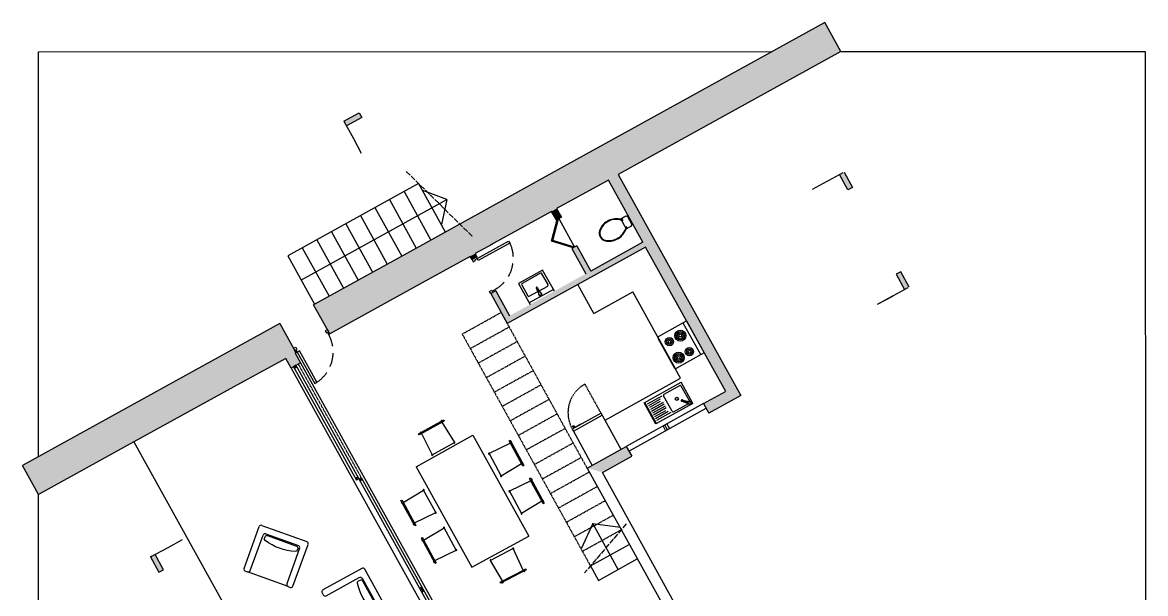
# Model space of a CAD drawing. Header units: millimetres. Extents: x 3565 to 7094, y -499 to 4123.
# Drawn here: x 5064 to 7094, y 522 to 1553 of the extents above; entities that cross this region are included whole.
import ezdxf

# ---------------------------------------------------------------- set-up
doc = ezdxf.new("R2010")
doc.units = ezdxf.units.MM
for name, pattern in [('ACAD_ISO02W100', [15, 12, -3]), ('ACAD_ISO04W100', [30, 24, -3, 0, -3]), ('HIDDEN', [0.375, 0.25, -0.125])]:
    doc.linetypes.add(name, pattern=pattern)
for name, color, linetype in [('A-DOOR-FULL', 3, 'Continuous'), ('A-FLOOR-LEVL', 3, 'Continuous'), ('A-FLOOR-STRS', 3, 'Continuous'), ('A-FURN', 9, 'Continuous'), ('A-GLAZ-FULL', 4, 'Continuous'), ('A-WALL-FULL-EXTR', 1, 'Continuous'), ('A-WALL-FULL-INTR', 2, 'Continuous'), ('campiture muri sezionati', 253, 'Continuous'), ('QUOTE', 5, 'Continuous'), ('TRATTEGGI SOTTILI', 253, 'Continuous')]:
    doc.layers.add(name, color=color, linetype=linetype)
doc.layers.add('A-SECT-MCUT', color=1, linetype='Continuous', lineweight=25)

# ---------------------------------------------------------------- blocks, each defined once
blk = doc.blocks.new('DOOR-65')
for points in [[(-0.07, 0.74), (-0.07, 0.09), (-0.025, 0.09), (-0.025, 0.74), (-0.07, 0.74)], [(-0.675, 0.09), (-0.7, 0.09), (-0.7, 0), (-0.655, 0), (-0.655, 0.045), (-0.675, 0.045), (-0.675, 0.09)], [(-0.025, 0.09), (0, 0.09), (0, 0), (-0.045, 0), (-0.045, 0.045), (-0.025, 0.045), (-0.025, 0.09)]]:
    blk.add_lwpolyline(points)
at = {"linetype": 'HIDDEN'}
blk.add_arc((-0.022, 0.089), 0.653, 94.2076, 179.8995, dxfattribs=at)

msp = doc.modelspace()

# ---------------------------------------------------------------- hatches: boundary and pattern name
at = {"layer": 'campiture muri sezionati'}
h = msp.add_hatch(color=256, dxfattribs=at)
h.dxf.hatch_style = 1
h.paths.add_polyline_path([(5590.3, 1043.5), (5619.5, 990.9), (5786.6, 1083), (5913.4, 1153.1), (6294, 1363.4), (6542.9, 1500.9), (6513.9, 1553.5), (6047.8, 1296.1), (5758.4, 1136.3)])
h.paths.add_polyline_path([(5554.8, 954.9), (5558.3, 956.9), (5554, 964.7), (5554, 964.7), (5529, 1009.7), (5359, 915.8), (5064.1, 753), (5093.2, 700.5), (5265.3, 795.5), (5458.1, 902)])
h = msp.add_hatch(color=256, dxfattribs=at)
h.dxf.hatch_style = 1
h.paths.add_polyline_path([(6140.4, 1278.5), (6122.9, 1268.8), (6185.3, 1156.3), (5944.5, 1023.5), (5919.4, 1068.7), (5918.2, 1068), (5910.3, 1063.6), (5940.2, 1009.7), (6190.1, 1147.6), (6334.7, 886.9), (6294.9, 864.9), (6304.6, 847.4), (6362, 879.2)])
h = msp.add_hatch(color=256, dxfattribs=at)
h.dxf.hatch_style = 1
h.paths.add_polyline_path([(6037.9, 1201.6), (6029.3, 1217.2), (6020.4, 1212.2), (6029, 1196.7)])
h = msp.add_hatch(color=256, dxfattribs=at)
h.dxf.hatch_style = 1
h.paths.add_polyline_path([(6066, 1150), (6056.9, 1144.9), (6082.1, 1099.4), (6091.2, 1104.4)])
h = msp.add_hatch(color=256, dxfattribs=at)
h.dxf.hatch_style = 1
h.paths.add_polyline_path([(5873.2, 1130.9), (5876.5, 1124.9), (5884.3, 1129.3), (5885.4, 1129.8), (5882.1, 1135.8)])
h = msp.add_hatch(color=256, dxfattribs=at)
h.dxf.hatch_style = 1
h.paths.add_polyline_path([(5536.9, 951.7), (5549.5, 929.1), (5566.8, 938.7), (5554.2, 961.3), (5552, 960.1)])
h.paths.add_polyline_path([(6005.7, 106.6), (6023, 116.2), (6014.8, 131), (5997.5, 121.4)])
h = msp.add_hatch(color=256, dxfattribs=at)
h.dxf.hatch_style = 1
h.paths.add_polyline_path([(6337.4, 290.6), (6354.9, 300.3), (6112.1, 740.6), (6165, 769.9), (6155.3, 787.4), (6155.3, 787.4), (6084.7, 748.3)])
edge = h.paths.add_edge_path()
edge.add_line((6354.9, 300.3), (6112.1, 740.6))
edge.add_line((6084.7, 748.3), (6229.5, 486.2))
edge.add_line((6334.9, 295), (6229.5, 486.2))
edge.add_line((6337.4, 290.6), (6354.9, 300.3))
edge.add_line((6337.4, 290.6), (6334.9, 295))
at = {"layer": 'QUOTE'}
h = msp.add_hatch(color=256, dxfattribs=at)
h.dxf.hatch_style = 1
h.paths.add_polyline_path([(5649.5, 1366.8), (5646.3, 1372.6), (5644.9, 1375.3), (5672.6, 1390.3), (5677.2, 1381.9)])
h = msp.add_hatch(color=256, dxfattribs=at)
h.dxf.hatch_style = 1
h.paths.add_polyline_path([(6540.6, 1278.6), (6546.4, 1281.8), (6549.1, 1283.2), (6564.2, 1255.5), (6555.7, 1250.9)])
h = msp.add_hatch(color=256, dxfattribs=at)
h.dxf.hatch_style = 1
h.paths.add_polyline_path([(6658, 1070.7), (6663.8, 1073.9), (6666.5, 1075.3), (6651.4, 1103), (6642.9, 1098.4)])
h = msp.add_hatch(color=256, dxfattribs=at)
h.dxf.hatch_style = 1
h.paths.add_polyline_path([(5304, 592.4), (5298.2, 589.2), (5295.6, 587.7), (5310.6, 560), (5319.1, 564.7)])

# ---------------------------------------------------------------- linework, layer by layer
at = {"layer": 'A-DOOR-FULL'}
for p, q in [((6020, 1158.1), (6030.3, 1197.4)), ((6022.5, 1159.4), (6032.8, 1198.8)), ((6059, 1146.1), (6020, 1158.1)), ((6061.4, 1147.4), (6022.5, 1159.4))]:
    msp.add_line(p, q, dxfattribs=at)
at = {"layer": 'A-DOOR-FULL', "ltscale": 0.1}
msp.add_line((6033.2, 1199), (6061.4, 1147.4), dxfattribs=at)
at = {"layer": 'A-FLOOR-LEVL', "ltscale": 0.1}
msp.add_lwpolyline([(5265.3, 795.5), (5789.1, -148.7)], dxfattribs=at)
at = {"layer": 'A-FLOOR-STRS', "linetype": 'ACAD_ISO04W100', "ltscale": 0.4}
for p, q in [((5757.6, 1284.2), (5877.9, 1166.4)), ((6155.3, 647.5), (6079.9, 559.2))]:
    msp.add_line(p, q, dxfattribs=at)
at = {"layer": 'A-FLOOR-STRS'}
for p, q in [((5779.8, 1262.4), (5543.5, 1131.9)), ((5779.9, 1262.4), (5828.2, 1174.9)), ((5753.6, 1247.9), (5801.9, 1160.4)), ((5701.1, 1218.9), (5749.4, 1131.4)), ((5727.3, 1233.4), (5775.7, 1145.9)), ((5674.8, 1204.4), (5723.1, 1116.9)), ((5648.5, 1189.9), (5696.9, 1102.4)), ((5596, 1160.9), (5644.3, 1073.4)), ((5622.3, 1175.4), (5670.6, 1087.9)), ((5569.8, 1146.4), (5618.1, 1058.9)), ((5543.5, 1131.9), (5592, 1044.5)), ((6090.5, 571.6), (6105, 545.4)), ((6105, 545.4), (6175.1, 584.3))]:
    msp.add_line(p, q, dxfattribs=at)
at = {"layer": 'A-FLOOR-STRS', "ltscale": 0.1}
msp.add_line((6090.5, 571.7), (6160.6, 610.4), dxfattribs=at)
at = {"layer": 'A-FURN'}
for p, q in [((6154.6, 1203.2), (6145.6, 1198.2)), ((6145.6, 1198.2), (6155.3, 1180.6)), ((6146.1, 1197.3), (6147.4, 1198.1)), ((6146.1, 1197.3), (6147.5, 1194.7)), ((6147.4, 1198.1), (6148.8, 1195.4)), ((6147.5, 1194.7), (6148.8, 1195.4)), ((6153.3, 1184.1), (6154.7, 1184.8)), ((6154.7, 1184.8), (6156.1, 1182.2)), ((6154.8, 1181.5), (6156.1, 1182.2)), ((6155.3, 1180.6), (6164.3, 1185.6)), ((6004, 1106.2), (5960.2, 1082)), ((6000.2, 1100.4), (5967, 1082.1)), ((6013.8, 1080), (6002.9, 1099.6)), ((6025.4, 1067.8), (6004.1, 1106.2)), ((5960.2, 1082.1), (5981.6, 1043.6)), ((5966.2, 1079.4), (5977.3, 1059.4)), ((5997.8, 1068.7), (6013.2, 1077.2)), ((6096.6, 1027.6), (6067.7, 1079.9)), ((6023.5, 1071.1), (5979.7, 1046.9)), ((5979.9, 1058.8), (5995.4, 1067.3)), ((6096.6, 1027.6), (6167.3, 1066.5)), ((6253.5, 910.5), (6167.3, 1066.5)), ((6212.1, 985.5), (6264, 1014.3)), ((6257.7, 1010.8), (6289.8, 952.8)), ((6213.2, 983.5), (6212.3, 983)), ((6212.3, 983), (6242.4, 928.7)), ((6243.2, 929.2), (6242.4, 928.7)), ((6117.1, 834.9), (6253.5, 910.5)), ((6223.4, 881.8), (6251.8, 897.5)), ((6275.4, 865), (6254.2, 903.4)), ((6268.6, 871.2), (6254.6, 896.6)), ((6219.3, 878.5), (6193.2, 864.1)), ((6216.7, 872.7), (6195.1, 860.8)), ((6238.1, 851), (6222.7, 879)), ((6208.6, 827.9), (6187.5, 866.4)), ((6209.9, 828.6), (6188.7, 867)), ((6216.7, 868.4), (6196.9, 857.5)), ((6221.9, 866.9), (6198.8, 854.1)), ((6223.8, 863.6), (6200.6, 850.8)), ((6225.6, 860.3), (6202.5, 847.5)), ((6227.5, 856.9), (6204.3, 844.1)), ((6274.2, 864.4), (6208.6, 828)), ((6275.4, 865.1), (6209.8, 828.7)), ((6240.8, 850.2), (6265.7, 864)), ((6258.1, 868.5), (6256.7, 868.9)), ((6258.8, 870.6), (6257.3, 871)), ((6266.9, 865.3), (6266.9, 865.1)), ((6268.4, 868.7), (6268.3, 868.4)), ((6268.4, 868.7), (6268.7, 869.7)), ((6268.6, 871.2), (6268.7, 869.7)), ((5780, 810), (5825.4, 835.3)), ((5823.8, 832.1), (5783.6, 809.7)), ((5820.2, 832.4), (5821.1, 830.6)), ((5826.4, 833.6), (5823.8, 832.1)), ((6109.7, 847.6), (6057.7, 818.7)), ((6059.7, 815.2), (6111.6, 844.1)), ((6145.9, 782.2), (6109.7, 847.6)), ((6225.9, 851.8), (6206.2, 840.8)), ((6231.2, 850.3), (6208, 837.5)), ((6235.9, 848.5), (6209.9, 834.1)), ((5785.2, 813), (5786.2, 811.2)), ((5822, 831.1), (5844.7, 794.5)), ((6057.7, 818.7), (6059.9, 815.3)), ((6059.7, 815.2), (6093.8, 753.3)), ((6059.9, 822.2), (6060.8, 820.5)), ((6061.1, 822.8), (6061.6, 821.8)), ((5780.9, 808.3), (5780, 810)), ((5783.6, 809.7), (5780.9, 808.3)), ((5785.3, 810.7), (5804.5, 772.2)), ((5804.5, 772.2), (5844.7, 794.5)), ((5945.9, 793.1), (5907.2, 774.4)), ((5943.5, 797.5), (5945.3, 798.5)), ((5966.9, 754.5), (5943.5, 797.5)), ((5945.3, 798.5), (5970.1, 752.8)), ((5948.2, 793.2), (5946.4, 792.3)), ((5907.2, 774.4), (5929.2, 734)), ((5966, 756.2), (5929.2, 734)), ((5967.3, 758.1), (5965.5, 757.1)), ((5980.4, 729.7), (5982.1, 730.7)), ((5982.1, 730.7), (6007, 685)), ((5982.8, 725.3), (5944, 706.6)), ((5981.8, 727.1), (5980.4, 729.7)), ((6003.8, 686.7), (5981.8, 727.1)), ((5985, 725.4), (5983.2, 724.5)), ((5748.1, 689.5), (5749.9, 690.5)), ((5749.9, 690.5), (5751.3, 687.8)), ((5752.3, 686.1), (5789.1, 708.4)), ((5811, 667.9), (5789.1, 708.4)), ((5944, 706.6), (5966, 666.1)), ((6004.1, 690.3), (6002.3, 689.3)), ((5772.9, 643.8), (5748.1, 689.5)), ((5751, 684.2), (5752.7, 685.2)), ((5751.3, 687.8), (5773.3, 647.4)), ((6002.8, 688.4), (5966, 666.1)), ((6005.2, 684), (6003.8, 686.7)), ((6007, 685), (6005.2, 684)), ((5770.1, 649.1), (5771.8, 650.1)), ((5772.3, 649.2), (5811, 667.9)), ((5464.7, 567.1), (5492, 642.6)), ((5496.9, 644.9), (5578.1, 615.5)), ((5504.1, 629.5), (5562.7, 608.3)), ((5774.7, 644.8), (5772.9, 643.8)), ((5773.3, 647.4), (5774.7, 644.8)), ((5789.1, 618.3), (5825.9, 640.6)), ((5847.9, 600.1), (5825.9, 640.6)), ((5784.9, 621.7), (5786.7, 622.7)), ((5809.8, 576), (5784.9, 621.7)), ((5786.7, 622.7), (5788.1, 620)), ((5787.8, 616.4), (5789.6, 617.4)), ((5788.1, 620), (5810.1, 579.6)), ((5809.1, 581.4), (5847.9, 600.1)), ((5950.9, 602.9), (5910.1, 581.6)), ((5969, 563.9), (5950.9, 602.9)), ((5806.9, 581.3), (5808.7, 582.2)), ((5811.5, 577), (5809.8, 576)), ((5810.1, 579.6), (5811.5, 577)), ((5931.8, 544.4), (5910.1, 581.6)), ((5544.1, 534.2), (5471, 560.7)), ((5974.4, 564.4), (5928.3, 540.3)), ((5930, 543.5), (5970.8, 564.8)), ((5969.1, 561.6), (5968.1, 563.4)), ((5970.8, 564.8), (5973.5, 566.2)), ((5973.5, 566.2), (5974.4, 564.4)), ((5927.4, 542.1), (5930, 543.5)), ((5928.3, 540.3), (5927.4, 542.1)), ((5933.6, 543.1), (5932.7, 544.9))]:
    msp.add_line(p, q, dxfattribs=at)
at = {"layer": 'A-FURN', "ltscale": 0.1}
for p, q in [((6165.3, 1188.8), (6157.9, 1202.3)), ((5825.4, 835.3), (5826.4, 833.6)), ((5968.4, 751.8), (5966.9, 754.5)), ((5970.1, 752.8), (5968.4, 751.8))]:
    msp.add_line(p, q, dxfattribs=at)
at = {"layer": 'A-FURN', "ltscale": 4}
for p, q in [((5992.2, 1074), (5992.2, 1073.9)), ((5992.2, 1073.9), (5992.2, 1073.9)), ((5992.2, 1073.9), (5992.2, 1073.9)), ((5992.2, 1073.9), (5992.2, 1073.8)), ((5992.2, 1073.8), (5992.3, 1073.8)), ((5992.3, 1073.8), (5992.3, 1073.8)), ((5992.3, 1073.8), (5992.3, 1073.7)), ((5992.3, 1073.7), (5992.3, 1073.7)), ((5992.3, 1073.7), (5992.3, 1073.7)), ((5992.3, 1073.7), (5992.3, 1073.7)), ((5992.3, 1073.7), (5992.3, 1073.6)), ((5992.3, 1073.6), (5992.3, 1073.6)), ((5992.3, 1073.6), (5992.3, 1073.6)), ((5992.3, 1073.6), (5992.3, 1073.5)), ((5992.3, 1073.5), (5992.3, 1073.5)), ((5992.3, 1073.5), (5992.4, 1073.5)), ((5992.4, 1073.5), (5992.4, 1073.4)), ((5992.4, 1073.4), (5992.4, 1073.4)), ((5992.4, 1073.4), (5992.4, 1073.4)), ((5992.4, 1073.4), (5992.4, 1073.3)), ((5992.4, 1073.3), (5992.4, 1073.3)), ((5992.4, 1073.3), (5992.4, 1073.2)), ((5992.4, 1073.2), (5992.5, 1073.2)), ((5992.5, 1073.2), (5992.5, 1073.2)), ((5992.5, 1073.2), (5992.5, 1073.1)), ((5992.5, 1073.1), (5992.5, 1073.1)), ((5992.5, 1073.1), (5992.6, 1073)), ((5992.6, 1073), (5992.6, 1073)), ((5992.6, 1073), (5992.6, 1072.9)), ((5992.6, 1072.9), (5992.7, 1072.9)), ((5992.7, 1072.9), (5992.7, 1072.8)), ((5992.7, 1072.8), (5992.7, 1072.8)), ((5992.7, 1072.8), (5992.7, 1072.7)), ((5992.7, 1072.7), (5992.8, 1072.7)), ((5992.8, 1072.7), (5992.8, 1072.6)), ((5992.8, 1072.6), (5992.8, 1072.6)), ((5992.8, 1072.6), (5992.8, 1072.5)), ((5992.8, 1072.5), (5992.9, 1072.5)), ((5992.9, 1072.5), (5992.9, 1072.4)), ((5992.9, 1072.4), (5992.9, 1072.4)), ((5992.9, 1072.4), (5993, 1072.3)), ((5993, 1072.3), (5993, 1072.2)), ((5993, 1072.2), (5993.1, 1072.2)), ((5993.1, 1072.2), (5993.1, 1072.1)), ((5993.1, 1072.1), (5993.1, 1072)), ((5993.1, 1072), (5993.2, 1071.9)), ((5993.2, 1071.9), (5993.2, 1071.8)), ((5993.2, 1071.8), (5993.3, 1071.8)), ((5993.3, 1071.8), (5993.3, 1071.7)), ((5993.3, 1071.7), (5993.4, 1071.6)), ((5993.4, 1071.6), (5993.4, 1071.5)), ((5993.4, 1071.5), (5993.4, 1071.4)), ((5993.4, 1071.4), (5993.5, 1071.4)), ((5993.5, 1071.4), (5993.5, 1071.3)), ((5993.5, 1071.3), (5993.6, 1071.2)), ((5993.6, 1071.2), (5993.6, 1071.1)), ((5993.6, 1071.1), (5993.7, 1071)), ((5993.7, 1071), (5993.7, 1071)), ((5993.7, 1071), (5993.7, 1070.9)), ((5993.7, 1070.9), (5993.8, 1070.8)), ((5993.8, 1070.8), (5993.9, 1070.5)), ((5993.9, 1070.5), (5994, 1070.3)), ((5994, 1070.3), (5994.2, 1070.1)), ((5994.2, 1070.1), (5994.3, 1069.8)), ((5994.3, 1069.8), (5994.4, 1069.6)), ((5997.1, 1063.5), (5994.4, 1070.6)), ((5994.4, 1069.6), (5994.5, 1069.3)), ((5994.5, 1069.3), (5994.6, 1069.1)), ((5994.6, 1069.1), (5994.8, 1068.8)), ((5994.8, 1068.8), (5994.9, 1068.6)), ((5994.9, 1068.6), (5995, 1068.3)), ((5995, 1068.3), (5995.1, 1068)), ((5995.1, 1068), (5995.2, 1067.8)), ((5995.2, 1067.8), (5995.3, 1067.5)), ((5995.3, 1067.5), (5995.4, 1067.3)), ((5995.4, 1067.3), (5995.5, 1067)), ((5995.5, 1067), (5995.6, 1066.8)), ((5995.6, 1071.2), (6000.3, 1065.1)), ((5995.6, 1066.8), (5995.8, 1066.5)), ((5995.8, 1066.5), (5995.9, 1066.3)), ((5995.9, 1066.3), (5996, 1066)), ((5996, 1066), (5996.1, 1065.8)), ((5996.1, 1065.8), (5996.1, 1065.7)), ((5996.1, 1065.7), (5996.1, 1065.6)), ((5996.1, 1065.6), (5996.2, 1065.6)), ((5996.2, 1065.6), (5996.2, 1065.5)), ((5996.2, 1065.5), (5996.2, 1065.5)), ((5996.2, 1065.5), (5996.2, 1065.4)), ((5996.2, 1065.4), (5996.3, 1065.3)), ((5996.3, 1065.3), (5996.3, 1065.3)), ((5996.3, 1065.3), (5996.3, 1065.2)), ((5996.3, 1065.2), (5996.3, 1065.1)), ((5996.3, 1065.1), (5996.4, 1065.1)), ((5996.4, 1065.1), (5996.4, 1065)), ((5996.4, 1065), (5996.4, 1065)), ((5996.4, 1065), (5996.4, 1064.9)), ((5996.4, 1064.9), (5996.5, 1064.8)), ((5996.5, 1064.8), (5996.5, 1064.8)), ((5996.5, 1064.8), (5996.5, 1064.7)), ((5996.5, 1064.7), (5996.6, 1064.6)), ((5996.6, 1064.6), (5996.6, 1064.6)), ((5996.6, 1064.6), (5996.6, 1064.5)), ((5996.6, 1064.5), (5996.6, 1064.5)), ((5996.6, 1064.5), (5996.7, 1064.4)), ((5996.7, 1064.4), (5996.7, 1064.3)), ((5996.7, 1064.3), (5996.7, 1064.3)), ((5996.7, 1064.3), (5996.8, 1064.2)), ((5996.8, 1064.2), (5996.8, 1064.2)), ((5996.8, 1064.2), (5996.8, 1064.1)), ((5996.8, 1064.1), (5996.9, 1064)), ((5996.9, 1064), (5996.9, 1064)), ((5996.9, 1064), (5996.9, 1063.9)), ((5996.9, 1063.9), (5997, 1063.9)), ((5997, 1063.9), (5997, 1063.8)), ((5997, 1063.8), (5997, 1063.7)), ((5997, 1063.7), (5997.1, 1063.7)), ((5997.1, 1063.7), (5997.1, 1063.6)), ((5997.1, 1063.6), (5997.1, 1063.6)), ((5997.1, 1063.6), (5997.1, 1063.5)), ((6000.3, 1065.1), (6000.3, 1065)), ((6000.3, 1065), (6000.3, 1065)), ((6000.3, 1065), (6000.3, 1065)), ((6000.3, 1065), (6000.4, 1065)), ((6000.4, 1065), (6000.4, 1064.9)), ((6000.4, 1064.9), (6000.4, 1064.9)), ((6000.4, 1064.9), (6000.4, 1064.9)), ((6000.4, 1064.9), (6000.5, 1064.9)), ((6000.5, 1064.9), (6000.5, 1064.9)), ((6000.5, 1064.9), (6000.5, 1064.8)), ((6000.5, 1064.8), (6000.5, 1064.8)), ((6000.5, 1064.8), (6000.5, 1064.8)), ((6000.5, 1064.8), (6000.6, 1064.8)), ((6000.6, 1064.8), (6000.6, 1064.8)), ((6000.6, 1064.8), (6000.6, 1064.8)), ((6000.6, 1064.8), (6000.6, 1064.7)), ((6000.6, 1064.7), (6000.7, 1064.7)), ((6000.7, 1064.7), (6000.7, 1064.7)), ((6000.7, 1064.7), (6000.7, 1064.7)), ((6000.7, 1064.7), (6000.7, 1064.7)), ((6000.7, 1064.7), (6000.8, 1064.6)), ((6255.9, 869.3), (6255.9, 869.3)), ((6255.9, 869.3), (6256, 869.3)), ((6256, 869.3), (6256, 869.3)), ((6256, 869.3), (6256, 869.3)), ((6256, 869.3), (6256, 869.3)), ((6256, 869.3), (6256.1, 869.2)), ((6256.1, 869.2), (6256.1, 869.2)), ((6256.1, 869.2), (6256.1, 869.2)), ((6256.1, 869.2), (6256.2, 869.2)), ((6256.2, 869.2), (6256.2, 869.2)), ((6256.2, 869.2), (6256.2, 869.2)), ((6256.2, 869.2), (6256.2, 869.1)), ((6256.2, 869.1), (6256.3, 869.1)), ((6256.3, 869.1), (6256.3, 869.1)), ((6256.3, 869.1), (6256.3, 869.1)), ((6256.3, 869.1), (6256.4, 869.1)), ((6256.4, 871.1), (6256.5, 871.1)), ((6256.4, 869.1), (6256.4, 869.1)), ((6256.4, 869.1), (6256.4, 869)), ((6256.4, 869), (6256.4, 869)), ((6256.4, 869), (6256.5, 869)), ((6256.5, 871.1), (6256.5, 871.1)), ((6256.5, 871.1), (6256.5, 871.1)), ((6256.5, 871.1), (6256.6, 871.1)), ((6256.5, 869), (6256.5, 869)), ((6256.5, 869), (6256.6, 869)), ((6256.6, 871.1), (6256.6, 871.1)), ((6256.6, 871.1), (6256.6, 871.1)), ((6256.6, 871.1), (6256.7, 871.1)), ((6256.6, 869), (6256.6, 869)), ((6256.6, 869), (6256.7, 868.9)), ((6256.7, 871.1), (6256.7, 871.1)), ((6256.7, 871.1), (6256.7, 871.1)), ((6256.7, 871.1), (6256.8, 871.1)), ((6256.7, 868.9), (6256.7, 868.9)), ((6256.8, 871.1), (6256.8, 871.1)), ((6256.8, 871.1), (6256.8, 871.1)), ((6256.8, 871.1), (6256.9, 871.1)), ((6256.9, 871.1), (6256.9, 871.1)), ((6256.9, 871.1), (6256.9, 871.1)), ((6256.9, 871.1), (6257, 871.1)), ((6257, 871.1), (6257, 871.1)), ((6257, 871.1), (6257, 871.1)), ((6257, 871.1), (6257.1, 871.1)), ((6257.1, 871.1), (6257.1, 871.1)), ((6257.1, 871.1), (6257.1, 871.1)), ((6257.1, 871.1), (6257.2, 871.1)), ((6257.2, 871.1), (6257.2, 871.1)), ((6257.2, 871.1), (6257.3, 871.1)), ((6257.3, 871.1), (6257.3, 871)), ((6258.1, 868.5), (6258.2, 868.5)), ((6258.2, 868.5), (6258.2, 868.5)), ((6258.2, 868.5), (6258.3, 868.5)), ((6258.3, 868.5), (6258.3, 868.5)), ((6258.3, 868.5), (6258.4, 868.4)), ((6258.4, 868.4), (6258.5, 868.4)), ((6258.5, 868.4), (6258.5, 868.4)), ((6258.5, 868.4), (6258.6, 868.4)), ((6258.6, 868.4), (6258.6, 868.4)), ((6258.6, 868.4), (6258.7, 868.4)), ((6258.7, 868.4), (6258.7, 868.4)), ((6258.7, 868.4), (6258.8, 868.3)), ((6258.8, 870.6), (6258.8, 870.6)), ((6258.8, 870.6), (6258.9, 870.6)), ((6258.8, 868.3), (6258.8, 868.3)), ((6258.8, 868.3), (6258.9, 868.3)), ((6258.9, 870.6), (6258.9, 870.6)), ((6258.9, 870.6), (6259, 870.6)), ((6258.9, 868.3), (6258.9, 868.3)), ((6258.9, 868.3), (6259, 868.3)), ((6259, 870.6), (6259, 870.5)), ((6259, 870.5), (6259.1, 870.5)), ((6259, 868.3), (6259.1, 868.2)), ((6259.1, 870.5), (6259.1, 870.5)), ((6259.1, 870.5), (6259.2, 870.5)), ((6259.1, 868.2), (6259.2, 868.2)), ((6259.2, 870.5), (6259.2, 870.5)), ((6259.2, 870.5), (6259.3, 870.5)), ((6259.2, 868.2), (6259.3, 868.2)), ((6259.3, 870.5), (6259.3, 870.4)), ((6259.3, 870.4), (6259.4, 870.4)), ((6259.3, 868.2), (6259.4, 868.2)), ((6259.4, 870.4), (6259.4, 870.4)), ((6259.4, 870.4), (6259.5, 870.4)), ((6259.4, 868.2), (6259.4, 868.1)), ((6259.4, 868.1), (6259.5, 868.1)), ((6259.5, 870.4), (6259.5, 870.4)), ((6259.5, 870.4), (6259.6, 870.3)), ((6259.5, 868.1), (6259.6, 868.1)), ((6259.6, 870.3), (6259.7, 870.3)), ((6259.6, 868.1), (6259.7, 868.1)), ((6259.7, 870.3), (6259.8, 870.3)), ((6259.7, 868.1), (6259.8, 868)), ((6259.8, 870.3), (6259.9, 870.3)), ((6259.8, 868), (6259.9, 868)), ((6259.9, 870.3), (6260, 870.2)), ((6259.9, 868), (6260, 868)), ((6260, 870.2), (6260.1, 870.2)), ((6260, 868), (6260.1, 867.9)), ((6260.1, 870.2), (6260.2, 870.2)), ((6260.1, 867.9), (6260.1, 867.9)), ((6260.1, 867.9), (6260.2, 867.9)), ((6260.2, 870.2), (6260.3, 870.2)), ((6260.2, 867.9), (6260.3, 867.9)), ((6260.3, 870.2), (6260.4, 870.1)), ((6260.3, 867.9), (6260.4, 867.8)), ((6260.4, 870.1), (6260.5, 870.1)), ((6260.4, 867.8), (6260.5, 867.8)), ((6260.5, 870.1), (6260.6, 870.1)), ((6260.5, 867.8), (6260.6, 867.8)), ((6260.6, 870.1), (6260.7, 870.1)), ((6260.6, 867.8), (6260.7, 867.8)), ((6260.7, 870.1), (6260.8, 870)), ((6260.7, 867.8), (6260.9, 867.7)), ((6260.8, 870), (6260.9, 870)), ((6260.9, 870), (6261, 870)), ((6260.9, 867.7), (6261.2, 867.6)), ((6261, 870), (6261.1, 869.9)), ((6261.1, 869.9), (6261.2, 869.9)), ((6261.2, 869.9), (6261.3, 869.9)), ((6261.2, 867.6), (6261.4, 867.5)), ((6261.3, 869.9), (6261.4, 869.9)), ((6268.2, 864.9), (6261.3, 868)), ((6261.4, 869.9), (6261.5, 869.8)), ((6261.4, 867.5), (6261.7, 867.4)), ((6261.5, 869.8), (6261.7, 869.8)), ((6261.7, 869.8), (6262, 869.7)), ((6261.7, 869.3), (6269.3, 868.2)), ((6261.7, 867.4), (6262, 867.3)), ((6262, 869.7), (6262.3, 869.6)), ((6262, 867.3), (6262.2, 867.2)), ((6262.2, 867.2), (6262.5, 867.1)), ((6262.3, 869.6), (6262.6, 869.6)), ((6262.5, 867.1), (6262.7, 867)), ((6262.6, 869.6), (6262.8, 869.5)), ((6262.7, 867), (6263, 866.9)), ((6262.8, 869.5), (6263.1, 869.4)), ((6263, 866.9), (6263.3, 866.8)), ((6263.1, 869.4), (6263.4, 869.4)), ((6263.3, 866.8), (6263.5, 866.7)), ((6263.4, 869.4), (6263.7, 869.3)), ((6263.5, 866.7), (6263.8, 866.6)), ((6263.7, 869.3), (6264, 869.3)), ((6263.8, 866.6), (6264, 866.5)), ((6264, 869.3), (6264.2, 869.2)), ((6264, 866.5), (6264.3, 866.4)), ((6264.2, 869.2), (6264.5, 869.2)), ((6264.3, 866.4), (6264.5, 866.3)), ((6264.5, 869.2), (6264.8, 869.1)), ((6264.5, 866.3), (6264.8, 866.2)), ((6264.8, 869.1), (6265.1, 869)), ((6264.8, 866.2), (6265.1, 866.1)), ((6265.1, 869), (6265.3, 869)), ((6265.1, 866.1), (6265.3, 866)), ((6265.3, 869), (6265.6, 868.9)), ((6265.3, 866), (6265.6, 865.9)), ((6265.6, 868.9), (6265.9, 868.9)), ((6265.6, 865.9), (6265.8, 865.8)), ((6265.8, 865.8), (6265.9, 865.8)), ((6265.9, 868.9), (6266.2, 868.8)), ((6265.9, 865.8), (6265.9, 865.7)), ((6265.9, 865.7), (6266, 865.7)), ((6266, 865.7), (6266.1, 865.7)), ((6266.1, 865.7), (6266.1, 865.6)), ((6266.1, 865.6), (6266.2, 865.6)), ((6266.2, 868.8), (6266.5, 868.8)), ((6266.2, 865.6), (6266.3, 865.6)), ((6266.3, 865.6), (6266.3, 865.6)), ((6266.3, 865.6), (6266.4, 865.5)), ((6266.4, 865.5), (6266.4, 865.5)), ((6266.4, 865.5), (6266.5, 865.5)), ((6266.5, 868.8), (6266.7, 868.7)), ((6266.5, 865.5), (6266.6, 865.5)), ((6266.6, 865.5), (6266.6, 865.4)), ((6266.6, 865.4), (6266.7, 865.4)), ((6266.7, 868.7), (6267, 868.7)), ((6266.7, 865.4), (6266.8, 865.4)), ((6266.8, 865.4), (6266.8, 865.4)), ((6266.8, 865.4), (6266.9, 865.3)), ((6266.9, 865.3), (6266.9, 865.3)), ((6266.9, 865.3), (6267, 865.3)), ((6267, 868.7), (6267.8, 868.5)), ((6267, 865.3), (6267.1, 865.3)), ((6267.1, 865.3), (6267.1, 865.2)), ((6267.1, 865.2), (6267.2, 865.2)), ((6267.2, 865.2), (6267.3, 865.2)), ((6267.3, 865.2), (6267.3, 865.2)), ((6267.3, 865.2), (6267.4, 865.2)), ((6267.4, 865.2), (6267.5, 865.1)), ((6267.5, 865.1), (6267.5, 865.1)), ((6267.5, 865.1), (6267.6, 865.1)), ((6267.6, 865.1), (6267.7, 865.1)), ((6267.7, 865.1), (6267.7, 865.1)), ((6267.7, 865.1), (6267.8, 865)), ((6267.8, 868.5), (6268, 868.5)), ((6267.8, 865), (6267.8, 865)), ((6267.8, 865), (6267.9, 865)), ((6267.9, 865), (6268, 865)), ((6268, 868.5), (6268.1, 868.5)), ((6268, 865), (6268, 864.9)), ((6268, 864.9), (6268.1, 864.9)), ((6268.1, 868.5), (6268.2, 868.5)), ((6268.1, 864.9), (6268.2, 864.9)), ((6268.2, 868.5), (6268.2, 868.5)), ((6268.2, 868.5), (6268.3, 868.4)), ((6268.3, 868.4), (6268.4, 868.4)), ((6268.4, 868.4), (6268.4, 868.4)), ((6268.4, 868.4), (6268.5, 868.4)), ((6268.5, 868.4), (6268.6, 868.4)), ((6268.6, 868.4), (6268.6, 868.3)), ((6268.6, 868.3), (6268.7, 868.3)), ((6268.7, 868.3), (6268.7, 868.3)), ((6268.7, 868.3), (6268.8, 868.3)), ((6268.8, 868.3), (6268.9, 868.3)), ((6268.9, 868.3), (6268.9, 868.3)), ((6268.9, 868.3), (6269, 868.2)), ((6269, 868.2), (6269.1, 868.2)), ((6269.1, 868.2), (6269.1, 868.2)), ((6269.1, 868.2), (6269.2, 868.2)), ((6269.2, 868.2), (6269.3, 868.2)), ((6269.3, 868.2), (6269.4, 868.2)), ((6269.4, 868.2), (6269.4, 868.2)), ((6269.4, 868.2), (6269.4, 868.2)), ((6269.4, 868.2), (6269.4, 868.2)), ((6269.4, 868.2), (6269.5, 868.2)), ((6269.5, 868.2), (6269.5, 868.2)), ((6269.5, 868.2), (6269.5, 868.2)), ((6269.5, 868.2), (6269.6, 868.2)), ((6269.6, 868.2), (6269.6, 868.2)), ((6269.6, 868.2), (6269.6, 868.2)), ((6269.6, 868.2), (6269.6, 868.2)), ((6269.6, 868.2), (6269.7, 868.2)), ((6269.7, 868.2), (6269.7, 868.2)), ((6269.7, 868.2), (6269.7, 868.2)), ((6269.7, 868.2), (6269.8, 868.2)), ((6269.8, 868.2), (6269.8, 868.2)), ((6269.8, 868.2), (6269.8, 868.2)), ((6269.8, 868.2), (6269.9, 868.2)), ((6269.9, 868.2), (6269.9, 868.2)), ((6269.9, 868.2), (6269.9, 868.2)), ((6269.9, 868.2), (6269.9, 868.2))]:
    msp.add_line(p, q, dxfattribs=at)
at = {"layer": 'A-FURN', "linetype": 'ACAD_ISO02W100', "ltscale": 0.2}
msp.add_line((6109.7, 847.6), (6080.6, 900), dxfattribs=at)
at = {"layer": 'A-FURN', "ltscale": 0.001}
for p, q in [((6187.5, 866.4), (6254.2, 903.4)), ((5878.1, 807.6), (5878.1, 807.6)), ((5876.2, 569.4), (5979.2, 625.3))]:
    msp.add_line(p, q, dxfattribs=at)
at = {"layer": 'A-FURN', "ltscale": 4}
for points in [[(5994.6, 1073.8, 0.150311), (5994.5, 1074.5, 1), (5992.2, 1073.3, 0.145063), (5992.7, 1072.7)], [(5996.9, 1064.1, 0.243737), (5997, 1061.3, 1), (6002.1, 1064.2, 0.244286), (5999.8, 1065.7)], [(5997.3, 1062.7, 0.121688), (5997.6, 1061.7, 1), (6001.5, 1063.9, 0.123107), (6000.8, 1064.6)], [(6256.9, 871.2, 0.150311), (6256.3, 871.6, 1), (6255.5, 869.1, 0.145063), (6256.3, 869.1)], [(6267.6, 865.1, 0.243737), (6269.5, 863.2, 1), (6271.2, 868.9, 0.244286), (6268.5, 868.4)], [(6268.8, 864.4, 0.121688), (6269.8, 863.9, 1), (6271, 868.2, 0.123107), (6269.9, 868.2)]]:
    msp.add_lwpolyline(points, format="xyb", dxfattribs=at)
for points in [[(5993.9, 1074.9), (5993.9, 1074.9), (5993.9, 1074.8), (5993.9, 1074.8), (5993.9, 1074.8), (5994, 1074.8), (5994, 1074.7), (5994, 1074.7), (5994, 1074.7), (5994.1, 1074.7), (5994.1, 1074.6), (5994.1, 1074.6), (5994.1, 1074.6), (5994.1, 1074.6), (5994.2, 1074.5), (5994.2, 1074.5), (5994.2, 1074.5), (5994.2, 1074.5), (5994.2, 1074.5), (5994.3, 1074.4), (5994.3, 1074.4), (5994.3, 1074.4), (5994.3, 1074.3), (5994.4, 1074.3), (5994.4, 1074.2), (5994.4, 1074.2), (5994.5, 1074.1), (5994.5, 1074.1), (5994.5, 1074), (5994.5, 1074), (5994.6, 1073.9), (5994.6, 1073.9), (5994.6, 1073.8), (5994.6, 1073.8), (5994.7, 1073.7), (5994.7, 1073.7), (5994.7, 1073.6), (5994.7, 1073.6), (5994.8, 1073.5), (5994.8, 1073.5), (5994.8, 1073.4), (5994.9, 1073.4), (5994.9, 1073.3), (5995, 1073.2), (5995, 1073.1), (5995.1, 1073), (5995.1, 1072.9), (5995.2, 1072.8), (5995.2, 1072.8), (5995.3, 1072.7), (5995.3, 1072.6), (5995.4, 1072.5), (5995.4, 1072.4), (5995.5, 1072.3), (5995.5, 1072.2), (5995.6, 1072.1), (5995.6, 1072.1), (5995.7, 1072), (5995.7, 1071.9), (5995.8, 1071.8), (5995.8, 1071.7), (5996, 1071.5), (5996.1, 1071.2), (5996.3, 1071), (5996.4, 1070.8), (5996.6, 1070.5), (5996.7, 1070.3), (5996.9, 1070), (5997, 1069.8), (5997.2, 1069.6), (5997.4, 1069.3), (5997.5, 1069.1), (5997.7, 1068.9), (5997.8, 1068.6), (5998, 1068.4), (5998.2, 1068.2), (5998.3, 1067.9), (5998.5, 1067.7), (5998.6, 1067.5), (5998.8, 1067.2), (5999, 1067), (5999.5, 1066.3), (5999.6, 1066.2), (5999.6, 1066.1), (5999.6, 1066.1), (5999.7, 1066), (5999.7, 1065.9), (5999.7, 1065.9), (5999.8, 1065.8), (5999.8, 1065.8), (5999.8, 1065.7), (5999.9, 1065.6), (5999.9, 1065.6), (5999.9, 1065.5), (6000, 1065.5), (6000, 1065.4), (6000, 1065.3), (6000.1, 1065.3), (6000.1, 1065.2), (6000.2, 1065.2), (6000.2, 1065.1), (6000.3, 1065.1)], [(5997.3, 1062.7), (5997.3, 1062.7), (5997.3, 1062.7), (5997.3, 1062.8), (5997.3, 1062.8), (5997.3, 1062.8), (5997.3, 1062.9), (5997.3, 1062.9), (5997.3, 1062.9), (5997.3, 1063), (5997.3, 1063), (5997.3, 1063), (5997.2, 1063.1), (5997.2, 1063.1), (5997.2, 1063.1), (5997.2, 1063.1), (5997.2, 1063.2), (5997.2, 1063.2), (5997.2, 1063.2), (5997.2, 1063.3), (5997.2, 1063.3), (5997.2, 1063.4), (5997.2, 1063.4), (5997.1, 1063.5)], [(6268.8, 864.4), (6268.8, 864.4), (6268.8, 864.5), (6268.8, 864.5), (6268.7, 864.5), (6268.7, 864.5), (6268.7, 864.5), (6268.7, 864.6), (6268.6, 864.6), (6268.6, 864.6), (6268.6, 864.6), (6268.6, 864.6), (6268.6, 864.7), (6268.5, 864.7), (6268.5, 864.7), (6268.5, 864.7), (6268.4, 864.7), (6268.4, 864.7), (6268.4, 864.8), (6268.4, 864.8), (6268.3, 864.8), (6268.3, 864.8), (6268.2, 864.9), (6268.2, 864.9)]]:
    msp.add_lwpolyline(points, dxfattribs=at)
at = {"layer": 'A-FURN'}
for points in [[(6264, 1014.3), (6296.2, 956.3), (6244.2, 927.5), (6212.1, 985.5)], [(6061.6, 821.8), (6073, 828.1), (6073.4, 827.4)], [(5775.6, 750.7), (5878.1, 807.6)], [(5878.1, 807.6), (5979.2, 625.3)], [(5775.6, 750.7), (5876.2, 569.4)]]:
    msp.add_lwpolyline(points, dxfattribs=at)
for points in [[(5467, 562.1), (5471, 560.7, 0.414214), (5475.9, 563), (5499.2, 627.2)], [(5565, 603.4), (5541.8, 539.1, 0.414214), (5544.1, 534.2), (5548.1, 532.7, 0.414214), (5553, 535.1), (5580.4, 610.5)], [(5607.7, 519.1, 0.414214), (5613, 517.6), (5672.7, 550.7, -0.414214), (5677.9, 549.2), (5712.9, 486.1), (5746.9, 424.9), (5781.9, 361.8, -0.414214), (5780.4, 356.6), (5720.7, 323.5, 0.414214), (5719.2, 318.2), (5721.2, 314.5, 0.414214), (5726.5, 313), (5796.7, 351.9, 0.414214), (5798.2, 357.2), (5757.4, 430.8), (5723.4, 492), (5682.6, 565.6, 0.414214), (5677.4, 567.1), (5607.2, 528.1, 0.414214), (5605.7, 522.9), (5607.7, 519.1)]]:
    msp.add_lwpolyline(points, format="xyb", dxfattribs=at)
for points in [[(5507.1, 626.4), (5559.5, 607.4, -0.414214), (5561.5, 603.1), (5560.3, 599.9, -0.329828), (5557, 597.6, -0.149308), (5502.7, 617.3, -0.329828), (5501.6, 621.1), (5502.8, 624.4, -0.414214)], [(5678.8, 544.7), (5705.8, 496, -0.414214), (5704.5, 491.4), (5701.5, 489.7, -0.329828), (5697.5, 490.2, -0.149308), (5669.5, 540.7, -0.329828), (5671.2, 544.4), (5674.2, 546, -0.414214)]]:
    msp.add_lwpolyline(points, format="xyb", close=True, dxfattribs=at)
for centre, radius in [((6252.9, 987.7), 10), ((6252.9, 987.7), 7.5), ((6233.2, 976.7), 7.5), ((6233.2, 976.7), 5), ((6233.2, 976.7), 2.5), ((6252.9, 987.7), 5), ((6252.9, 987.7), 2.5), ((6249.8, 947.7), 10), ((6249.8, 947.7), 7.5), ((6269.4, 958.6), 7.5), ((6269.4, 958.6), 5), ((6269.4, 958.6), 2.5), ((6249.8, 947.7), 5), ((6249.8, 947.7), 2.5), ((6246.5, 873.5), 2.84), ((6059.9, 823.5), 1.34)]:
    msp.add_circle(centre, radius, dxfattribs=at)
for centre, radius, start, end in [((6137.1, 1167.7), 31, 77.3533, 122.3241), ((6137.1, 1167.7), 30, 77.3533, 122.3241), ((6144.4, 1200.3), 3.37, 257.3533, 298.7714), ((6144.4, 1200.3), 2.37, 257.3533, 298.7714), ((6155.8, 1201.1), 2.37, 28.7715, 118.7715), ((6120.4, 1172.9), 14.2, 160.9461, 256.5969), ((6135.6, 1167.7), 30.2, 119.8563, 160.9461), ((6120.4, 1172.9), 13.2, 160.9461, 256.5969), ((6135.6, 1167.7), 29.2, 119.8563, 160.9461), ((6125, 1189.8), 30, 295.2189, 340.1897), ((6125, 1189.8), 31, 295.2189, 340.1897), ((6156.4, 1178.5), 3.37, 118.7715, 160.1897), ((6156.4, 1178.5), 2.37, 118.7715, 160.1897), ((6163.2, 1187.6), 2.37, 298.7715, 28.7715), ((6124.2, 1188.5), 30.2, 256.5968, 297.6866), ((6124.2, 1188.5), 29.2, 256.5968, 297.6866), ((6001.2, 1098.6), 2, 28.2961, 118.2961), ((5968, 1080.3), 2.04, 120.7793, 208.4004), ((6011.8, 1078.9), 2.23, 306.704, 28.2124), ((5979, 1060.5), 2, 209.1115, 299.1115), ((6252.8, 895.7), 2, 27.9841, 117.9841), ((6224.4, 879.9), 2, 117.9841, 207.9841), ((6263.6, 867.1), 3.78, 303.355, 328.232), ((5821.9, 833.4), 1, 29.0806, 209.0806), ((6239.9, 851.9), 2, 207.9841, 297.9841), ((5783.5, 812), 1, 29.0806, 209.0806), ((5844.7, 794.5), 1, 209.0806, 120.4128), ((5947.2, 795), 1, 298.5099, 118.5099), ((5804.5, 772.2), 1, 117.7484, 29.0806), ((5907.2, 774.4), 1, 27.1777, 298.5099), ((5968.2, 756.3), 1, 298.5099, 118.5099), ((5929.2, 734), 1, 118.5099, 29.8421), ((5984, 727.2), 1, 298.5099, 118.5099), ((5789.1, 708.4), 1, 298.5099, 209.8421), ((5944, 706.6), 1, 27.1777, 298.5099), ((5750, 686), 1, 118.5099, 298.5099), ((6005, 688.5), 1, 298.5099, 118.5099), ((5811, 667.9), 1, 207.1777, 118.5099), ((5966, 666.1), 1, 118.5099, 29.8421), ((5495.6, 641.2), 3.86, 70.0956, 160.0956), ((5502.8, 625.9), 3.86, 70.0956, 160.0956), ((5771, 647.3), 1, 118.5099, 298.5099), ((5825.9, 640.6), 1, 298.5099, 209.8421), ((5576.8, 611.9), 3.86, 340.0956, 70.0956), ((5786.9, 618.2), 1, 118.5099, 298.5099), ((5561.4, 604.7), 3.86, 340.0956, 70.0956), ((5847.9, 600.1), 1, 207.1777, 118.5099), ((5950.9, 602.9), 1, 296.2689, 207.6012), ((5807.9, 579.5), 1, 118.5099, 298.5099), ((5910.1, 581.6), 1, 27.6012, 298.9334), ((5468.3, 565.7), 3.86, 160.0956, 250.0956), ((5970.8, 562.6), 1, 207.6012, 27.6012), ((5931.9, 542.2), 1, 207.6012, 27.6012)]:
    msp.add_arc(centre, radius, start, end, dxfattribs=at)
at = {"layer": 'A-FURN', "ltscale": 4}
for centre, start, end in [((5995.1, 1070.7), 44.777, 193.446), ((6261.6, 868.6), 89.1931, 237.862)]:
    msp.add_arc(centre, 0.687, start, end, dxfattribs=at)
at = {"layer": 'A-FURN', "linetype": 'ACAD_ISO02W100', "ltscale": 0.2}
msp.add_arc((6108.9, 848.2), 59, 118.626, 209.9615, dxfattribs=at)
at = {"layer": 'A-GLAZ-FULL', "ltscale": 0.1}
for p, q in [((5558.3, 934), (5553.9, 931.5)), ((5558.3, 934), (5586.7, 882.8)), ((5553.9, 931.5), (5582.3, 880.4)), ((5559.3, 932.2), (5554.9, 929.8)), ((5560.2, 930.5), (5555.9, 928)), ((5586.7, 882.8), (5653.2, 762.9)), ((5653.2, 762.8), (6006.1, 126.2)), ((5670, 732.4), (5665.7, 730)), ((5671, 730.6), (5666.7, 728.2)), ((5672, 728.9), (5667.7, 726.5))]:
    msp.add_line(p, q, dxfattribs=at)
at = {"layer": 'A-GLAZ-FULL', "linetype": 'ACAD_ISO02W100', "ltscale": 0.1}
msp.add_line((5676.4, 731.3), (5562.6, 936.4), dxfattribs=at)
at = {"layer": 'A-GLAZ-FULL'}
for p, q in [((6294.9, 864.9), (6155.3, 787.4)), ((6160, 778.9), (6299.6, 856.4)), ((6221.6, 824.2), (6226.3, 815.7)), ((6229.8, 817.7), (6225.1, 826.1)), ((6228.6, 828.1), (6233.3, 819.6)), ((5676.4, 731.3), (5787.9, 530.2)), ((5787.9, 530.2), (5899.5, 329))]:
    msp.add_line(p, q, dxfattribs=at)
at = {"layer": 'A-GLAZ-FULL', "ltscale": 0.1}
for points in [[(5582.3, 880.4), (5667.7, 726.5)], [(5672, 728.9), (5676.4, 731.3)], [(5672.9, 727.1), (5677.3, 729.6)], [(5673.9, 725.4), (5678.3, 727.8)]]:
    msp.add_lwpolyline(points, dxfattribs=at)
at = {"layer": 'A-GLAZ-FULL', "ltscale": 0.1, "elevation": 0}
for points in [[(5781.6, 531.2), (5786, 533.7)], [(5782.6, 529.5), (5787, 531.9)], [(5783.5, 527.7), (5787.9, 530.2)], [(5784.5, 526), (5788.9, 528.4)], [(5785.5, 524.2), (5789.9, 526.7)]]:
    msp.add_lwpolyline(points, dxfattribs=at)
at = {"layer": 'A-SECT-MCUT', "ltscale": 0.1}
for p, q in [((5557, 956.1), (5566.8, 938.7)), ((5549.5, 929.1), (5539.8, 946.6)), ((5566.8, 938.7), (5549.5, 929.1))]:
    msp.add_line(p, q, dxfattribs=at)
at = {"layer": 'A-SECT-MCUT'}
for points in [[(5619.5, 990.9), (5590.3, 1043.5), (5590.3, 1043.5)], [(5529, 1009.7), (5558.3, 956.9), (5557, 956.1)]]:
    msp.add_lwpolyline(points, dxfattribs=at)
at = {"layer": 'A-WALL-FULL-EXTR'}
for p, q in [((6513.9, 1553.5), (6047.8, 1296.1)), ((6542.9, 1500.9), (6513.9, 1553.5)), ((5092.9, 1500.5), (6418.7, 1500.9)), ((5093.1, 769), (5092.9, 1500.5)), ((6542.9, 1500.9), (6294, 1363.4)), ((6542.9, 1500.9), (7092.9, 1501.1)), ((7092.9, 1501.1), (7093.5, -498.9)), ((6294, 1363.4), (6140.4, 1278.5)), ((6047.8, 1296.1), (5758.4, 1136.3)), ((6122.9, 1268.8), (6029.3, 1217.2)), ((6020.4, 1212.2), (5909.5, 1150.9)), ((5758.4, 1136.3), (5590.3, 1043.5)), ((5529, 1009.7), (5359, 915.8)), ((5539.8, 946.6), (5458.1, 902)), ((5359, 915.8), (5064.1, 753)), ((5458.1, 902), (5265.3, 795.5)), ((6294.9, 864.9), (6334.7, 886.9)), ((6362, 879.2), (6304.6, 847.4)), ((6294.9, 864.9), (6304.6, 847.4)), ((5265.3, 795.5), (5093.2, 700.5)), ((6155.3, 787.4), (6165, 769.9)), ((5093.2, 700.5), (5064.1, 753)), ((6112.1, 740.6), (6165, 769.9)), ((5093.5, -499.5), (5093.2, 700.5))]:
    msp.add_line(p, q, dxfattribs=at)
at = {"layer": 'A-WALL-FULL-EXTR', "ltscale": 0.1}
for p, q in [((6140.4, 1278.5), (6362, 879.2)), ((6185.3, 1156.3), (6122.9, 1268.8)), ((6334.9, 886.7), (6190.1, 1147.6)), ((6084.7, 748.3), (6155.3, 787.4)), ((6084.7, 748.3), (6229.5, 486.2)), ((6354.9, 300.3), (6112.1, 740.6))]:
    msp.add_line(p, q, dxfattribs=at)
at = {"layer": 'A-WALL-FULL-EXTR'}
for points in [[(5913.4, 1153.1), (5882.1, 1135.8)], [(5873.2, 1130.9), (5786.6, 1083), (5619.5, 990.9)]]:
    msp.add_lwpolyline(points, dxfattribs=at)
at = {"layer": 'A-WALL-FULL-INTR', "ltscale": 0.1}
for p, q in [((6029, 1196.7), (6020.4, 1212.2)), ((6029.3, 1217.2), (6037.9, 1201.6)), ((6190.1, 1147.6), (5940.2, 1009.7)), ((6056.9, 1144.9), (6082.1, 1099.4)), ((6066, 1150), (6091.2, 1104.4)), ((6185.3, 1156.3), (6091.2, 1104.4)), ((5876.5, 1124.9), (5873.2, 1130.9)), ((5882.1, 1135.8), (5885.4, 1129.8)), ((5910.3, 1063.6), (5940.2, 1009.7)), ((5919.4, 1068.7), (5944.5, 1023.5))]:
    msp.add_line(p, q, dxfattribs=at)
at = {"layer": 'A-WALL-FULL-INTR'}
for p, q in [((6037.9, 1201.6), (6029, 1196.7)), ((6066, 1150), (6056.9, 1144.9)), ((5885.4, 1129.8), (5884.3, 1129.3)), ((5919.4, 1068.7), (5918.2, 1068))]:
    msp.add_line(p, q, dxfattribs=at)
for points in [[(6037.9, 1201.6), (6029, 1196.7)], [(5566.8, 938.7), (6014.8, 131)], [(5549.5, 929.1), (5997.5, 121.4)]]:
    msp.add_lwpolyline(points, dxfattribs=at)
at = {"layer": 'QUOTE'}
for p, q in [((5644.9, 1375.3), (5662.1, 1343.7)), ((5662.1, 1343.7), (5676.4, 1317.3)), ((6546.4, 1281.8), (6520.1, 1267.4)), ((6517.5, 1266), (6491.1, 1251.7)), ((6520.1, 1267.4), (6517.5, 1266)), ((5830.8, 1233.5), (5787.5, 1249.9)), ((5568.2, 1088.6), (5830.8, 1233.5)), ((5830.8, 1233.5), (5821.6, 1188.2)), ((6634.8, 1058.1), (6608.5, 1043.8)), ((6634.9, 1058), (6608.5, 1043.8)), ((6637.5, 1059.5), (6634.8, 1058.1)), ((6637.5, 1059.5), (6634.9, 1058)), ((6663.8, 1073.9), (6637.5, 1059.5)), ((6140.7, 565.3), (6094.7, 648.4)), ((5327.2, 605), (5353.5, 619.3)), ((5295.6, 587.7), (5327.2, 605)), ((5298.2, 589.2), (5295.6, 587.7))]:
    msp.add_line(p, q, dxfattribs=at)
for points in [[(5644.9, 1375.3), (5672.6, 1390.3), (5677.2, 1381.9), (5649.5, 1366.8)], [(6549.1, 1283.2), (6564.2, 1255.5), (6555.7, 1250.9), (6540.6, 1278.6)], [(6666.5, 1075.3), (6651.4, 1103), (6642.9, 1098.4), (6658, 1070.7)], [(6094.7, 648.4), (6074, 602.6)], [(6094.7, 648.4), (6144.3, 641.6)], [(5295.6, 587.7), (5310.6, 560), (5319.1, 564.7), (5304, 592.4)]]:
    msp.add_lwpolyline(points, dxfattribs=at)
at = {"layer": 'TRATTEGGI SOTTILI', "linetype": 'ACAD_ISO02W100', "ltscale": 0.1}
for p, q in [((5858.8, 990.5), (5929.1, 1029.5)), ((5873.2, 964.3), (5943.6, 1003.3)), ((5958.3, 977), (5887.7, 937.9)), ((5902.1, 911.7), (5972.6, 950.8)), ((5987.3, 924.4), (5916.6, 885.4)), ((5930.7, 859.7), (6001.3, 898.9)), ((6015.9, 872.5), (5945.2, 833.5)), ((5959.7, 807.2), (6030.3, 846.4)), ((6044.9, 820), (5974.2, 781)), ((5988.9, 754.7), (6059.2, 793.7)), ((6074, 767.4), (6003.3, 728.4)), ((6017.7, 702.1), (6088.2, 741.2)), ((6102.9, 714.9), (6032.2, 675.8)), ((6046.4, 650.2), (6117, 689.4)), ((6131.6, 663), (6060.9, 623.9)), ((6075.4, 597.7), (6146, 636.8))]:
    msp.add_line(p, q, dxfattribs=at)
for points in [[(5929.1, 1029.5), (6088.2, 741.2)], [(5858.8, 990.5), (6090.5, 571.6)]]:
    msp.add_lwpolyline(points, dxfattribs=at)

# ---------------------------------------------------------------- block references
at = {"layer": 'A-DOOR-FULL', "yscale": 100, "zscale": 100}
for p, xscale, rotation in [((5876.5, 1124.9), -100, 298.9037197061765), ((5554, 964.7), 100, 209.1305561723611)]:
    msp.add_blockref('DOOR-65', p, dxfattribs=dict(at, xscale=xscale, rotation=rotation))

doc.saveas('drawing.dxf')
